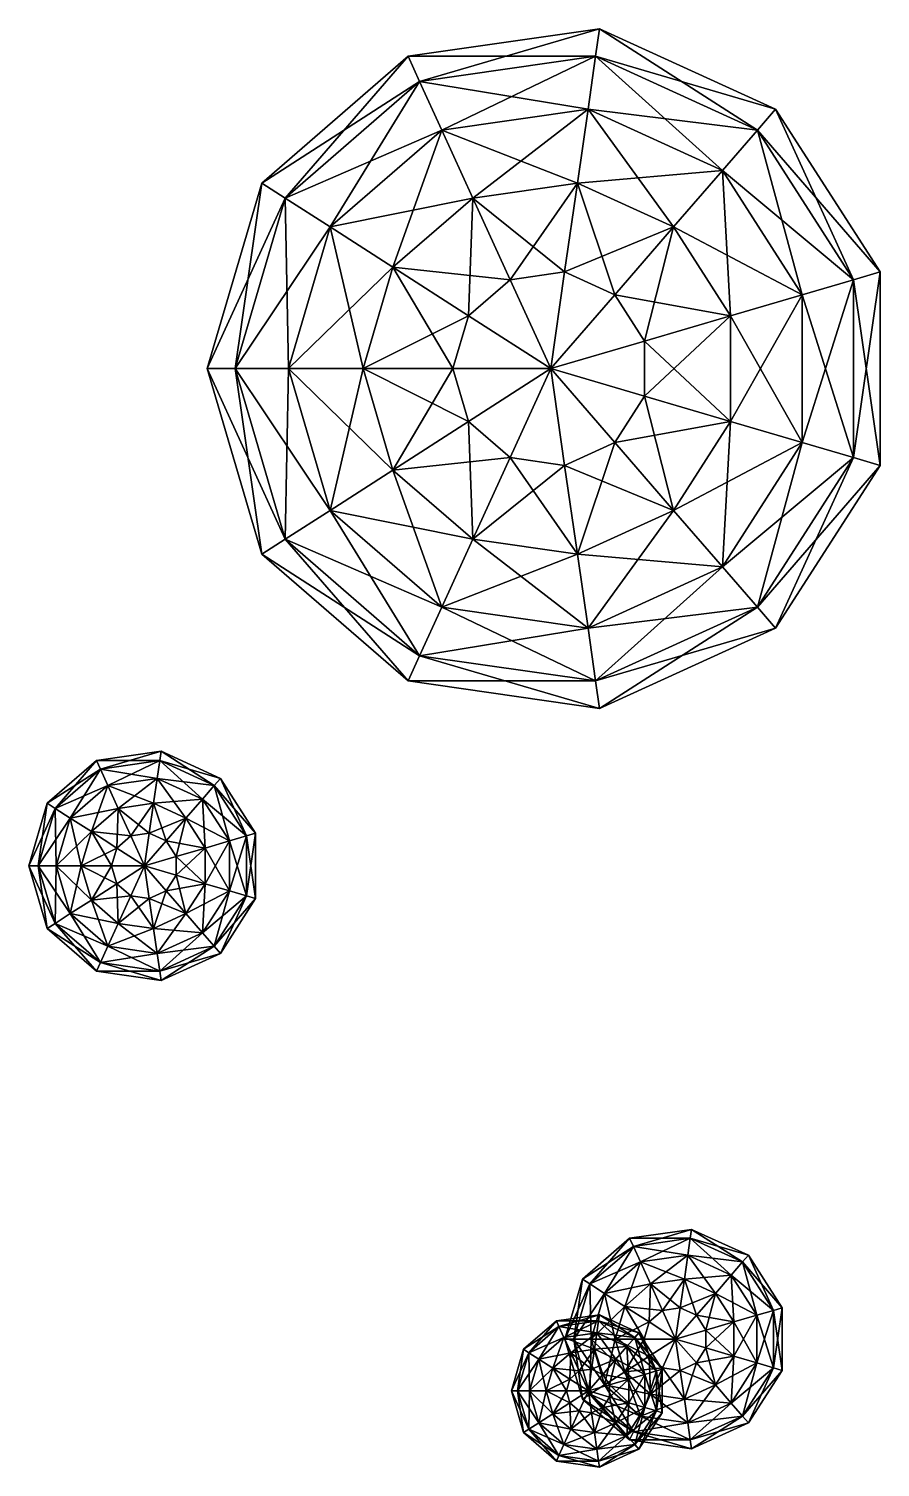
# Model space of a CAD drawing. Header units: metres. Extents: x -10.3 to 41.6, y -10.6 to 40.3.
# Drawn here: x 34.45 to 41.59, y -2.96 to 9.11 of the extents above; entities that cross this region are included whole.
import ezdxf

# ---------------------------------------------------------------- set-up
doc = ezdxf.new("R2010")
doc.units = ezdxf.units.M

msp = doc.modelspace()

# ---------------------------------------------------------------- meshes
at = {"layer": '4', "color": 3}
mesh = msp.add_polyface(dxfattribs=at)
corners = [(38.826, 6.259, -8.012), (38.006, 6.259, -7.894), (37.253, 6.259, -7.55), (36.627, 6.259, -7.008), (36.179, 6.259, -6.311), (35.946, 6.259, -5.517), (35.946, 6.259, -4.688), (36.179, 6.259, -3.894), (36.627, 6.259, -3.197), (37.253, 6.259, -2.654), (38.006, 6.259, -2.31), (38.826, 6.259, -2.192), (38.826, 6.259, -8.012), (38.136, 5.816, -7.894), (37.503, 5.408, -7.55), (36.976, 5.07, -7.008), (36.599, 4.828, -6.311), (36.403, 4.702, -5.517), (36.403, 4.702, -4.688), (36.599, 4.828, -3.894), (36.976, 5.07, -3.197), (37.503, 5.408, -2.654), (38.136, 5.816, -2.31), (38.826, 6.259, -2.192), (38.826, 6.259, -8.012), (38.485, 5.513, -7.894), (38.172, 4.828, -7.55), (37.912, 4.258, -7.008), (37.726, 3.851, -6.311), (37.63, 3.639, -5.517), (37.63, 3.639, -4.688), (37.726, 3.851, -3.894), (37.912, 4.258, -3.197), (38.172, 4.828, -2.654), (38.485, 5.513, -2.31), (38.826, 6.259, -2.192), (38.826, 6.259, -8.012), (38.943, 5.447, -7.894), (39.05, 4.702, -7.55), (39.139, 4.082, -7.008), (39.203, 3.639, -6.311), (39.236, 3.408, -5.517), (39.236, 3.408, -4.688), (39.203, 3.639, -3.894), (39.139, 4.082, -3.197), (39.05, 4.702, -2.654), (38.943, 5.447, -2.31), (38.826, 6.259, -2.192), (38.826, 6.259, -8.012), (39.363, 5.639, -7.894), (39.856, 5.07, -7.55), (40.266, 4.597, -7.008), (40.559, 4.258, -6.311), (40.712, 4.082, -5.517), (40.712, 4.082, -4.688), (40.559, 4.258, -3.894), (40.266, 4.597, -3.197), (39.856, 5.07, -2.654), (39.363, 5.639, -2.31), (38.826, 6.259, -2.192), (38.826, 6.259, -8.012), (39.613, 6.028, -7.894), (40.335, 5.816, -7.55), (40.936, 5.639, -7.008), (41.366, 5.513, -6.311), (41.59, 5.447, -5.517), (41.59, 5.447, -4.688), (41.366, 5.513, -3.894), (40.936, 5.639, -3.197), (40.335, 5.816, -2.654), (39.613, 6.028, -2.31), (38.826, 6.259, -2.192), (38.826, 6.259, -8.012), (39.613, 6.49, -7.894), (40.335, 6.702, -7.55), (40.936, 6.878, -7.008), (41.366, 7.005, -6.311), (41.59, 7.07, -5.517), (41.59, 7.07, -4.688), (41.366, 7.005, -3.894), (40.936, 6.878, -3.197), (40.335, 6.702, -2.654), (39.613, 6.49, -2.31), (38.826, 6.259, -2.192), (38.826, 6.259, -8.012), (39.363, 6.878, -7.894), (39.856, 7.448, -7.55), (40.266, 7.921, -7.008), (40.559, 8.259, -6.311), (40.712, 8.436, -5.517), (40.712, 8.436, -4.688), (40.559, 8.259, -3.894), (40.266, 7.921, -3.197), (39.856, 7.448, -2.654), (39.363, 6.878, -2.31), (38.826, 6.259, -2.192), (38.826, 6.259, -8.012), (38.943, 7.07, -7.894), (39.05, 7.816, -7.55), (39.139, 8.436, -7.008), (39.203, 8.879, -6.311), (39.236, 9.11, -5.517), (39.236, 9.11, -4.688), (39.203, 8.879, -3.894), (39.139, 8.436, -3.197), (39.05, 7.816, -2.654), (38.943, 7.07, -2.31), (38.826, 6.259, -2.192), (38.826, 6.259, -8.012), (38.485, 7.005, -7.894), (38.172, 7.69, -7.55), (37.912, 8.259, -7.008), (37.726, 8.667, -6.311), (37.63, 8.879, -5.517), (37.63, 8.879, -4.688), (37.726, 8.667, -3.894), (37.912, 8.259, -3.197), (38.172, 7.69, -2.654), (38.485, 7.005, -2.31), (38.826, 6.259, -2.192), (38.826, 6.259, -8.012), (38.136, 6.702, -7.894), (37.503, 7.109, -7.55), (36.976, 7.448, -7.008), (36.599, 7.69, -6.311), (36.403, 7.816, -5.517), (36.403, 7.816, -4.688), (36.599, 7.69, -3.894), (36.976, 7.448, -3.197), (37.503, 7.109, -2.654), (38.136, 6.702, -2.31), (38.826, 6.259, -2.192), (38.826, 6.259, -8.012), (38.006, 6.259, -7.894), (37.253, 6.259, -7.55), (36.627, 6.259, -7.008), (36.179, 6.259, -6.311), (35.946, 6.259, -5.517), (35.946, 6.259, -4.688), (36.179, 6.259, -3.894), (36.627, 6.259, -3.197), (37.253, 6.259, -2.654), (38.006, 6.259, -2.31), (38.826, 6.259, -2.192)]
mesh.append_faces([[corners[k] for k in face] for face in [(0, 12, 13), (1, 13, 14), (2, 14, 15), (3, 15, 16), (4, 16, 17), (5, 17, 18), (6, 18, 19), (7, 19, 20), (8, 20, 21), (9, 21, 22), (10, 22, 23), (12, 24, 25), (13, 25, 26), (14, 26, 27), (15, 27, 28), (16, 28, 29), (17, 29, 30), (18, 30, 31), (19, 31, 32), (20, 32, 33), (21, 33, 34), (22, 34, 35), (24, 36, 37), (25, 37, 38), (26, 38, 39), (27, 39, 40), (28, 40, 41), (29, 41, 42), (30, 42, 43), (31, 43, 44), (32, 44, 45), (33, 45, 46), (34, 46, 47), (36, 48, 49), (37, 49, 50), (38, 50, 51), (39, 51, 52), (40, 52, 53), (41, 53, 54), (42, 54, 55), (43, 55, 56), (44, 56, 57), (45, 57, 58), (46, 58, 59), (48, 60, 61), (49, 61, 62), (50, 62, 63), (51, 63, 64), (52, 64, 65), (53, 65, 66), (54, 66, 67), (55, 67, 68), (56, 68, 69), (57, 69, 70), (58, 70, 71), (60, 72, 73), (61, 73, 74), (62, 74, 75), (63, 75, 76), (64, 76, 77), (65, 77, 78), (66, 78, 79), (67, 79, 80), (68, 80, 81), (69, 81, 82), (70, 82, 83), (72, 84, 85), (73, 85, 86), (74, 86, 87), (75, 87, 88), (76, 88, 89), (77, 89, 90), (78, 90, 91), (79, 91, 92), (80, 92, 93), (81, 93, 94), (82, 94, 95), (84, 96, 97), (85, 97, 98), (86, 98, 99), (87, 99, 100), (88, 100, 101), (89, 101, 102), (90, 102, 103), (91, 103, 104), (92, 104, 105), (93, 105, 106), (94, 106, 107), (96, 108, 109), (97, 109, 110), (98, 110, 111), (99, 111, 112), (100, 112, 113), (101, 113, 114), (102, 114, 115), (103, 115, 116), (104, 116, 117), (105, 117, 118), (106, 118, 119), (108, 120, 121), (109, 121, 122), (110, 122, 123), (111, 123, 124), (112, 124, 125), (113, 125, 126), (114, 126, 127), (115, 127, 128), (116, 128, 129), (117, 129, 130), (118, 130, 131), (120, 132, 133), (121, 133, 134), (122, 134, 135), (123, 135, 136), (124, 136, 137), (125, 137, 138), (126, 138, 139), (127, 139, 140), (128, 140, 141), (129, 141, 142), (130, 142, 143), (0, 13, 1), (1, 14, 2), (2, 15, 3), (3, 16, 4), (4, 17, 5), (5, 18, 6), (6, 19, 7), (7, 20, 8), (8, 21, 9), (9, 22, 10), (10, 23, 11), (12, 25, 13), (13, 26, 14), (14, 27, 15), (15, 28, 16), (16, 29, 17), (17, 30, 18), (18, 31, 19), (19, 32, 20), (20, 33, 21), (21, 34, 22), (22, 35, 23), (24, 37, 25), (25, 38, 26), (26, 39, 27), (27, 40, 28), (28, 41, 29), (29, 42, 30), (30, 43, 31), (31, 44, 32), (32, 45, 33), (33, 46, 34), (34, 47, 35), (36, 49, 37), (37, 50, 38), (38, 51, 39), (39, 52, 40), (40, 53, 41), (41, 54, 42), (42, 55, 43), (43, 56, 44), (44, 57, 45), (45, 58, 46), (46, 59, 47), (48, 61, 49), (49, 62, 50), (50, 63, 51), (51, 64, 52), (52, 65, 53), (53, 66, 54), (54, 67, 55), (55, 68, 56), (56, 69, 57), (57, 70, 58), (58, 71, 59), (60, 73, 61), (61, 74, 62), (62, 75, 63), (63, 76, 64), (64, 77, 65), (65, 78, 66), (66, 79, 67), (67, 80, 68), (68, 81, 69), (69, 82, 70), (70, 83, 71), (72, 85, 73), (73, 86, 74), (74, 87, 75), (75, 88, 76), (76, 89, 77), (77, 90, 78), (78, 91, 79), (79, 92, 80), (80, 93, 81), (81, 94, 82), (82, 95, 83), (84, 97, 85), (85, 98, 86), (86, 99, 87), (87, 100, 88), (88, 101, 89), (89, 102, 90), (90, 103, 91), (91, 104, 92), (92, 105, 93), (93, 106, 94), (94, 107, 95), (96, 109, 97), (97, 110, 98), (98, 111, 99), (99, 112, 100), (100, 113, 101), (101, 114, 102), (102, 115, 103), (103, 116, 104), (104, 117, 105), (105, 118, 106), (106, 119, 107), (108, 121, 109), (109, 122, 110), (110, 123, 111), (111, 124, 112), (112, 125, 113), (113, 126, 114), (114, 127, 115), (115, 128, 116), (116, 129, 117), (117, 130, 118), (118, 131, 119), (120, 133, 121), (121, 134, 122), (122, 135, 123), (123, 136, 124), (124, 137, 125), (125, 138, 126), (126, 139, 127), (127, 140, 128), (128, 141, 129), (129, 142, 130), (130, 143, 131)]], dxfattribs={"color": 3})
mesh = msp.add_polyface(dxfattribs=at)
corners = [(35.42, 2.088, -6.811), (35.143, 2.088, -6.771), (34.889, 2.088, -6.655), (34.678, 2.088, -6.472), (34.527, 2.088, -6.237), (34.449, 2.088, -5.969), (34.449, 2.088, -5.69), (34.527, 2.088, -5.422), (34.678, 2.088, -5.187), (34.889, 2.088, -5.004), (35.143, 2.088, -4.889), (35.42, 2.088, -4.849), (35.42, 2.088, -6.811), (35.187, 1.938, -6.771), (34.974, 1.801, -6.655), (34.796, 1.687, -6.472), (34.669, 1.605, -6.237), (34.603, 1.563, -5.969), (34.603, 1.563, -5.69), (34.669, 1.605, -5.422), (34.796, 1.687, -5.187), (34.974, 1.801, -5.004), (35.187, 1.938, -4.889), (35.42, 2.088, -4.849), (35.42, 2.088, -6.811), (35.305, 1.836, -6.771), (35.199, 1.605, -6.655), (35.112, 1.413, -6.472), (35.049, 1.276, -6.237), (35.016, 1.205, -5.969), (35.016, 1.205, -5.69), (35.049, 1.276, -5.422), (35.112, 1.413, -5.187), (35.199, 1.605, -5.004), (35.305, 1.836, -4.889), (35.42, 2.088, -4.849), (35.42, 2.088, -6.811), (35.459, 1.814, -6.771), (35.495, 1.563, -6.655), (35.525, 1.354, -6.472), (35.547, 1.205, -6.237), (35.558, 1.127, -5.969), (35.558, 1.127, -5.69), (35.547, 1.205, -5.422), (35.525, 1.354, -5.187), (35.495, 1.563, -5.004), (35.459, 1.814, -4.889), (35.42, 2.088, -4.849), (35.42, 2.088, -6.811), (35.601, 1.879, -6.771), (35.767, 1.687, -6.655), (35.905, 1.527, -6.472), (36.004, 1.413, -6.237), (36.056, 1.354, -5.969), (36.056, 1.354, -5.69), (36.004, 1.413, -5.422), (35.905, 1.527, -5.187), (35.767, 1.687, -5.004), (35.601, 1.879, -4.889), (35.42, 2.088, -4.849), (35.42, 2.088, -6.811), (35.685, 2.01, -6.771), (35.929, 1.938, -6.655), (36.131, 1.879, -6.472), (36.276, 1.836, -6.237), (36.351, 1.814, -5.969), (36.351, 1.814, -5.69), (36.276, 1.836, -5.422), (36.131, 1.879, -5.187), (35.929, 1.938, -5.004), (35.685, 2.01, -4.889), (35.42, 2.088, -4.849), (35.42, 2.088, -6.811), (35.685, 2.166, -6.771), (35.929, 2.237, -6.655), (36.131, 2.297, -6.472), (36.276, 2.339, -6.237), (36.351, 2.361, -5.969), (36.351, 2.361, -5.69), (36.276, 2.339, -5.422), (36.131, 2.297, -5.187), (35.929, 2.237, -5.004), (35.685, 2.166, -4.889), (35.42, 2.088, -4.849), (35.42, 2.088, -6.811), (35.601, 2.297, -6.771), (35.767, 2.489, -6.655), (35.905, 2.648, -6.472), (36.004, 2.762, -6.237), (36.056, 2.822, -5.969), (36.056, 2.822, -5.69), (36.004, 2.762, -5.422), (35.905, 2.648, -5.187), (35.767, 2.489, -5.004), (35.601, 2.297, -4.889), (35.42, 2.088, -4.849), (35.42, 2.088, -6.811), (35.459, 2.361, -6.771), (35.495, 2.613, -6.655), (35.525, 2.822, -6.472), (35.547, 2.971, -6.237), (35.558, 3.049, -5.969), (35.558, 3.049, -5.69), (35.547, 2.971, -5.422), (35.525, 2.822, -5.187), (35.495, 2.613, -5.004), (35.459, 2.361, -4.889), (35.42, 2.088, -4.849), (35.42, 2.088, -6.811), (35.305, 2.339, -6.771), (35.199, 2.57, -6.655), (35.112, 2.762, -6.472), (35.049, 2.899, -6.237), (35.016, 2.971, -5.969), (35.016, 2.971, -5.69), (35.049, 2.899, -5.422), (35.112, 2.762, -5.187), (35.199, 2.57, -5.004), (35.305, 2.339, -4.889), (35.42, 2.088, -4.849), (35.42, 2.088, -6.811), (35.187, 2.237, -6.771), (34.974, 2.375, -6.655), (34.796, 2.489, -6.472), (34.669, 2.57, -6.237), (34.603, 2.613, -5.969), (34.603, 2.613, -5.69), (34.669, 2.57, -5.422), (34.796, 2.489, -5.187), (34.974, 2.375, -5.004), (35.187, 2.237, -4.889), (35.42, 2.088, -4.849), (35.42, 2.088, -6.811), (35.143, 2.088, -6.771), (34.889, 2.088, -6.655), (34.678, 2.088, -6.472), (34.527, 2.088, -6.237), (34.449, 2.088, -5.969), (34.449, 2.088, -5.69), (34.527, 2.088, -5.422), (34.678, 2.088, -5.187), (34.889, 2.088, -5.004), (35.143, 2.088, -4.889), (35.42, 2.088, -4.849)]
mesh.append_faces([[corners[k] for k in face] for face in [(0, 12, 13), (1, 13, 14), (2, 14, 15), (3, 15, 16), (4, 16, 17), (5, 17, 18), (6, 18, 19), (7, 19, 20), (8, 20, 21), (9, 21, 22), (10, 22, 23), (12, 24, 25), (13, 25, 26), (14, 26, 27), (15, 27, 28), (16, 28, 29), (17, 29, 30), (18, 30, 31), (19, 31, 32), (20, 32, 33), (21, 33, 34), (22, 34, 35), (24, 36, 37), (25, 37, 38), (26, 38, 39), (27, 39, 40), (28, 40, 41), (29, 41, 42), (30, 42, 43), (31, 43, 44), (32, 44, 45), (33, 45, 46), (34, 46, 47), (36, 48, 49), (37, 49, 50), (38, 50, 51), (39, 51, 52), (40, 52, 53), (41, 53, 54), (42, 54, 55), (43, 55, 56), (44, 56, 57), (45, 57, 58), (46, 58, 59), (48, 60, 61), (49, 61, 62), (50, 62, 63), (51, 63, 64), (52, 64, 65), (53, 65, 66), (54, 66, 67), (55, 67, 68), (56, 68, 69), (57, 69, 70), (58, 70, 71), (60, 72, 73), (61, 73, 74), (62, 74, 75), (63, 75, 76), (64, 76, 77), (65, 77, 78), (66, 78, 79), (67, 79, 80), (68, 80, 81), (69, 81, 82), (70, 82, 83), (72, 84, 85), (73, 85, 86), (74, 86, 87), (75, 87, 88), (76, 88, 89), (77, 89, 90), (78, 90, 91), (79, 91, 92), (80, 92, 93), (81, 93, 94), (82, 94, 95), (84, 96, 97), (85, 97, 98), (86, 98, 99), (87, 99, 100), (88, 100, 101), (89, 101, 102), (90, 102, 103), (91, 103, 104), (92, 104, 105), (93, 105, 106), (94, 106, 107), (96, 108, 109), (97, 109, 110), (98, 110, 111), (99, 111, 112), (100, 112, 113), (101, 113, 114), (102, 114, 115), (103, 115, 116), (104, 116, 117), (105, 117, 118), (106, 118, 119), (108, 120, 121), (109, 121, 122), (110, 122, 123), (111, 123, 124), (112, 124, 125), (113, 125, 126), (114, 126, 127), (115, 127, 128), (116, 128, 129), (117, 129, 130), (118, 130, 131), (120, 132, 133), (121, 133, 134), (122, 134, 135), (123, 135, 136), (124, 136, 137), (125, 137, 138), (126, 138, 139), (127, 139, 140), (128, 140, 141), (129, 141, 142), (130, 142, 143), (0, 13, 1), (1, 14, 2), (2, 15, 3), (3, 16, 4), (4, 17, 5), (5, 18, 6), (6, 19, 7), (7, 20, 8), (8, 21, 9), (9, 22, 10), (10, 23, 11), (12, 25, 13), (13, 26, 14), (14, 27, 15), (15, 28, 16), (16, 29, 17), (17, 30, 18), (18, 31, 19), (19, 32, 20), (20, 33, 21), (21, 34, 22), (22, 35, 23), (24, 37, 25), (25, 38, 26), (26, 39, 27), (27, 40, 28), (28, 41, 29), (29, 42, 30), (30, 43, 31), (31, 44, 32), (32, 45, 33), (33, 46, 34), (34, 47, 35), (36, 49, 37), (37, 50, 38), (38, 51, 39), (39, 52, 40), (40, 53, 41), (41, 54, 42), (42, 55, 43), (43, 56, 44), (44, 57, 45), (45, 58, 46), (46, 59, 47), (48, 61, 49), (49, 62, 50), (50, 63, 51), (51, 64, 52), (52, 65, 53), (53, 66, 54), (54, 67, 55), (55, 68, 56), (56, 69, 57), (57, 70, 58), (58, 71, 59), (60, 73, 61), (61, 74, 62), (62, 75, 63), (63, 76, 64), (64, 77, 65), (65, 78, 66), (66, 79, 67), (67, 80, 68), (68, 81, 69), (69, 82, 70), (70, 83, 71), (72, 85, 73), (73, 86, 74), (74, 87, 75), (75, 88, 76), (76, 89, 77), (77, 90, 78), (78, 91, 79), (79, 92, 80), (80, 93, 81), (81, 94, 82), (82, 95, 83), (84, 97, 85), (85, 98, 86), (86, 99, 87), (87, 100, 88), (88, 101, 89), (89, 102, 90), (90, 103, 91), (91, 104, 92), (92, 105, 93), (93, 106, 94), (94, 107, 95), (96, 109, 97), (97, 110, 98), (98, 111, 99), (99, 112, 100), (100, 113, 101), (101, 114, 102), (102, 115, 103), (103, 116, 104), (104, 117, 105), (105, 118, 106), (106, 119, 107), (108, 121, 109), (109, 122, 110), (110, 123, 111), (111, 124, 112), (112, 125, 113), (113, 126, 114), (114, 127, 115), (115, 128, 116), (116, 129, 117), (117, 130, 118), (118, 131, 119), (120, 133, 121), (121, 134, 122), (122, 135, 123), (123, 136, 124), (124, 137, 125), (125, 138, 126), (126, 139, 127), (127, 140, 128), (128, 141, 129), (129, 142, 130), (130, 143, 131)]], dxfattribs={"color": 3})
mesh = msp.add_polyface(dxfattribs=at)
corners = [(39.874, -1.882, 5.054), (39.61, -1.882, 5.092), (39.366, -1.882, 5.204), (39.164, -1.882, 5.379), (39.019, -1.882, 5.604), (38.944, -1.882, 5.861), (38.944, -1.882, 6.128), (39.019, -1.882, 6.385), (39.164, -1.882, 6.61), (39.366, -1.882, 6.785), (39.61, -1.882, 6.896), (39.874, -1.882, 6.934), (39.874, -1.882, 5.054), (39.652, -2.025, 5.092), (39.447, -2.156, 5.204), (39.277, -2.266, 5.379), (39.155, -2.344, 5.604), (39.092, -2.385, 5.861), (39.092, -2.385, 6.128), (39.155, -2.344, 6.385), (39.277, -2.266, 6.61), (39.447, -2.156, 6.785), (39.652, -2.025, 6.896), (39.874, -1.882, 6.934), (39.874, -1.882, 5.054), (39.764, -2.122, 5.092), (39.663, -2.344, 5.204), (39.579, -2.528, 5.379), (39.519, -2.659, 5.604), (39.488, -2.728, 5.861), (39.488, -2.728, 6.128), (39.519, -2.659, 6.385), (39.579, -2.528, 6.61), (39.663, -2.344, 6.785), (39.764, -2.122, 6.896), (39.874, -1.882, 6.934), (39.874, -1.882, 5.054), (39.912, -2.144, 5.092), (39.947, -2.385, 5.204), (39.975, -2.585, 5.379), (39.996, -2.728, 5.604), (40.007, -2.802, 5.861), (40.007, -2.802, 6.128), (39.996, -2.728, 6.385), (39.975, -2.585, 6.61), (39.947, -2.385, 6.785), (39.912, -2.144, 6.896), (39.874, -1.882, 6.934), (39.874, -1.882, 5.054), (40.048, -2.082, 5.092), (40.207, -2.266, 5.204), (40.339, -2.418, 5.379), (40.434, -2.528, 5.604), (40.484, -2.585, 5.861), (40.484, -2.585, 6.128), (40.434, -2.528, 6.385), (40.339, -2.418, 6.61), (40.207, -2.266, 6.785), (40.048, -2.082, 6.896), (39.874, -1.882, 6.934), (39.874, -1.882, 5.054), (40.128, -1.956, 5.092), (40.362, -2.025, 5.204), (40.556, -2.082, 5.379), (40.695, -2.122, 5.604), (40.767, -2.144, 5.861), (40.767, -2.144, 6.128), (40.695, -2.122, 6.385), (40.556, -2.082, 6.61), (40.362, -2.025, 6.785), (40.128, -1.956, 6.896), (39.874, -1.882, 6.934), (39.874, -1.882, 5.054), (40.128, -1.807, 5.092), (40.362, -1.738, 5.204), (40.556, -1.681, 5.379), (40.695, -1.641, 5.604), (40.767, -1.619, 5.861), (40.767, -1.619, 6.128), (40.695, -1.641, 6.385), (40.556, -1.681, 6.61), (40.362, -1.738, 6.785), (40.128, -1.807, 6.896), (39.874, -1.882, 6.934), (39.874, -1.882, 5.054), (40.048, -1.681, 5.092), (40.207, -1.498, 5.204), (40.339, -1.345, 5.379), (40.434, -1.235, 5.604), (40.484, -1.178, 5.861), (40.484, -1.178, 6.128), (40.434, -1.235, 6.385), (40.339, -1.345, 6.61), (40.207, -1.498, 6.785), (40.048, -1.681, 6.896), (39.874, -1.882, 6.934), (39.874, -1.882, 5.054), (39.912, -1.619, 5.092), (39.947, -1.379, 5.204), (39.975, -1.178, 5.379), (39.996, -1.035, 5.604), (40.007, -0.961, 5.861), (40.007, -0.961, 6.128), (39.996, -1.035, 6.385), (39.975, -1.178, 6.61), (39.947, -1.379, 6.785), (39.912, -1.619, 6.896), (39.874, -1.882, 6.934), (39.874, -1.882, 5.054), (39.764, -1.641, 5.092), (39.663, -1.419, 5.204), (39.579, -1.235, 5.379), (39.519, -1.104, 5.604), (39.488, -1.035, 5.861), (39.488, -1.035, 6.128), (39.519, -1.104, 6.385), (39.579, -1.235, 6.61), (39.663, -1.419, 6.785), (39.764, -1.641, 6.896), (39.874, -1.882, 6.934), (39.874, -1.882, 5.054), (39.652, -1.738, 5.092), (39.447, -1.607, 5.204), (39.277, -1.498, 5.379), (39.155, -1.419, 5.604), (39.092, -1.379, 5.861), (39.092, -1.379, 6.128), (39.155, -1.419, 6.385), (39.277, -1.498, 6.61), (39.447, -1.607, 6.785), (39.652, -1.738, 6.896), (39.874, -1.882, 6.934), (39.874, -1.882, 5.054), (39.61, -1.882, 5.092), (39.366, -1.882, 5.204), (39.164, -1.882, 5.379), (39.019, -1.882, 5.604), (38.944, -1.882, 5.861), (38.944, -1.882, 6.128), (39.019, -1.882, 6.385), (39.164, -1.882, 6.61), (39.366, -1.882, 6.785), (39.61, -1.882, 6.896), (39.874, -1.882, 6.934)]
mesh.append_faces([[corners[k] for k in face] for face in [(0, 12, 13), (1, 13, 14), (2, 14, 15), (3, 15, 16), (4, 16, 17), (5, 17, 18), (6, 18, 19), (7, 19, 20), (8, 20, 21), (9, 21, 22), (10, 22, 23), (12, 24, 25), (13, 25, 26), (14, 26, 27), (15, 27, 28), (16, 28, 29), (17, 29, 30), (18, 30, 31), (19, 31, 32), (20, 32, 33), (21, 33, 34), (22, 34, 35), (24, 36, 37), (25, 37, 38), (26, 38, 39), (27, 39, 40), (28, 40, 41), (29, 41, 42), (30, 42, 43), (31, 43, 44), (32, 44, 45), (33, 45, 46), (34, 46, 47), (36, 48, 49), (37, 49, 50), (38, 50, 51), (39, 51, 52), (40, 52, 53), (41, 53, 54), (42, 54, 55), (43, 55, 56), (44, 56, 57), (45, 57, 58), (46, 58, 59), (48, 60, 61), (49, 61, 62), (50, 62, 63), (51, 63, 64), (52, 64, 65), (53, 65, 66), (54, 66, 67), (55, 67, 68), (56, 68, 69), (57, 69, 70), (58, 70, 71), (60, 72, 73), (61, 73, 74), (62, 74, 75), (63, 75, 76), (64, 76, 77), (65, 77, 78), (66, 78, 79), (67, 79, 80), (68, 80, 81), (69, 81, 82), (70, 82, 83), (72, 84, 85), (73, 85, 86), (74, 86, 87), (75, 87, 88), (76, 88, 89), (77, 89, 90), (78, 90, 91), (79, 91, 92), (80, 92, 93), (81, 93, 94), (82, 94, 95), (84, 96, 97), (85, 97, 98), (86, 98, 99), (87, 99, 100), (88, 100, 101), (89, 101, 102), (90, 102, 103), (91, 103, 104), (92, 104, 105), (93, 105, 106), (94, 106, 107), (96, 108, 109), (97, 109, 110), (98, 110, 111), (99, 111, 112), (100, 112, 113), (101, 113, 114), (102, 114, 115), (103, 115, 116), (104, 116, 117), (105, 117, 118), (106, 118, 119), (108, 120, 121), (109, 121, 122), (110, 122, 123), (111, 123, 124), (112, 124, 125), (113, 125, 126), (114, 126, 127), (115, 127, 128), (116, 128, 129), (117, 129, 130), (118, 130, 131), (120, 132, 133), (121, 133, 134), (122, 134, 135), (123, 135, 136), (124, 136, 137), (125, 137, 138), (126, 138, 139), (127, 139, 140), (128, 140, 141), (129, 141, 142), (130, 142, 143), (0, 13, 1), (1, 14, 2), (2, 15, 3), (3, 16, 4), (4, 17, 5), (5, 18, 6), (6, 19, 7), (7, 20, 8), (8, 21, 9), (9, 22, 10), (10, 23, 11), (12, 25, 13), (13, 26, 14), (14, 27, 15), (15, 28, 16), (16, 29, 17), (17, 30, 18), (18, 31, 19), (19, 32, 20), (20, 33, 21), (21, 34, 22), (22, 35, 23), (24, 37, 25), (25, 38, 26), (26, 39, 27), (27, 40, 28), (28, 41, 29), (29, 42, 30), (30, 43, 31), (31, 44, 32), (32, 45, 33), (33, 46, 34), (34, 47, 35), (36, 49, 37), (37, 50, 38), (38, 51, 39), (39, 52, 40), (40, 53, 41), (41, 54, 42), (42, 55, 43), (43, 56, 44), (44, 57, 45), (45, 58, 46), (46, 59, 47), (48, 61, 49), (49, 62, 50), (50, 63, 51), (51, 64, 52), (52, 65, 53), (53, 66, 54), (54, 67, 55), (55, 68, 56), (56, 69, 57), (57, 70, 58), (58, 71, 59), (60, 73, 61), (61, 74, 62), (62, 75, 63), (63, 76, 64), (64, 77, 65), (65, 78, 66), (66, 79, 67), (67, 80, 68), (68, 81, 69), (69, 82, 70), (70, 83, 71), (72, 85, 73), (73, 86, 74), (74, 87, 75), (75, 88, 76), (76, 89, 77), (77, 90, 78), (78, 91, 79), (79, 92, 80), (80, 93, 81), (81, 94, 82), (82, 95, 83), (84, 97, 85), (85, 98, 86), (86, 99, 87), (87, 100, 88), (88, 101, 89), (89, 102, 90), (90, 103, 91), (91, 104, 92), (92, 105, 93), (93, 106, 94), (94, 107, 95), (96, 109, 97), (97, 110, 98), (98, 111, 99), (99, 112, 100), (100, 113, 101), (101, 114, 102), (102, 115, 103), (103, 116, 104), (104, 117, 105), (105, 118, 106), (106, 119, 107), (108, 121, 109), (109, 122, 110), (110, 123, 111), (111, 124, 112), (112, 125, 113), (113, 126, 114), (114, 127, 115), (115, 128, 116), (116, 129, 117), (117, 130, 118), (118, 131, 119), (120, 133, 121), (121, 134, 122), (122, 135, 123), (123, 136, 124), (124, 137, 125), (125, 138, 126), (126, 139, 127), (127, 140, 128), (128, 141, 129), (129, 142, 130), (130, 143, 131)]], dxfattribs={"color": 3})
mesh = msp.add_polyface(dxfattribs=at)
corners = [(39.142, -2.317, -5.247), (38.958, -2.317, -5.22), (38.789, -2.317, -5.143), (38.649, -2.317, -5.021), (38.548, -2.317, -4.865), (38.496, -2.317, -4.687), (38.496, -2.317, -4.501), (38.548, -2.317, -4.322), (38.649, -2.317, -4.166), (38.789, -2.317, -4.044), (38.958, -2.317, -3.967), (39.142, -2.317, -3.941), (39.142, -2.317, -5.247), (38.987, -2.416, -5.22), (38.845, -2.508, -5.143), (38.727, -2.584, -5.021), (38.642, -2.638, -4.865), (38.598, -2.666, -4.687), (38.598, -2.666, -4.501), (38.642, -2.638, -4.322), (38.727, -2.584, -4.166), (38.845, -2.508, -4.044), (38.987, -2.416, -3.967), (39.142, -2.317, -3.941), (39.142, -2.317, -5.247), (39.066, -2.484, -5.22), (38.996, -2.638, -5.143), (38.937, -2.766, -5.021), (38.895, -2.857, -4.865), (38.874, -2.905, -4.687), (38.874, -2.905, -4.501), (38.895, -2.857, -4.322), (38.937, -2.766, -4.166), (38.996, -2.638, -4.044), (39.066, -2.484, -3.967), (39.142, -2.317, -3.941), (39.142, -2.317, -5.247), (39.168, -2.499, -5.22), (39.192, -2.666, -5.143), (39.212, -2.805, -5.021), (39.227, -2.905, -4.865), (39.234, -2.957, -4.687), (39.234, -2.957, -4.501), (39.227, -2.905, -4.322), (39.212, -2.805, -4.166), (39.192, -2.666, -4.044), (39.168, -2.499, -3.967), (39.142, -2.317, -3.941), (39.142, -2.317, -5.247), (39.263, -2.456, -5.22), (39.373, -2.584, -5.143), (39.465, -2.69, -5.021), (39.531, -2.766, -4.865), (39.566, -2.805, -4.687), (39.566, -2.805, -4.501), (39.531, -2.766, -4.322), (39.465, -2.69, -4.166), (39.373, -2.584, -4.044), (39.263, -2.456, -3.967), (39.142, -2.317, -3.941), (39.142, -2.317, -5.247), (39.319, -2.369, -5.22), (39.481, -2.416, -5.143), (39.616, -2.456, -5.021), (39.712, -2.484, -4.865), (39.762, -2.499, -4.687), (39.762, -2.499, -4.501), (39.712, -2.484, -4.322), (39.616, -2.456, -4.166), (39.481, -2.416, -4.044), (39.319, -2.369, -3.967), (39.142, -2.317, -3.941), (39.142, -2.317, -5.247), (39.319, -2.265, -5.22), (39.481, -2.217, -5.143), (39.616, -2.178, -5.021), (39.712, -2.149, -4.865), (39.762, -2.135, -4.687), (39.762, -2.135, -4.501), (39.712, -2.149, -4.322), (39.616, -2.178, -4.166), (39.481, -2.217, -4.044), (39.319, -2.265, -3.967), (39.142, -2.317, -3.941), (39.142, -2.317, -5.247), (39.263, -2.178, -5.22), (39.373, -2.05, -5.143), (39.465, -1.944, -5.021), (39.531, -1.868, -4.865), (39.566, -1.828, -4.687), (39.566, -1.828, -4.501), (39.531, -1.868, -4.322), (39.465, -1.944, -4.166), (39.373, -2.05, -4.044), (39.263, -2.178, -3.967), (39.142, -2.317, -3.941), (39.142, -2.317, -5.247), (39.168, -2.135, -5.22), (39.192, -1.967, -5.143), (39.212, -1.828, -5.021), (39.227, -1.729, -4.865), (39.234, -1.677, -4.687), (39.234, -1.677, -4.501), (39.227, -1.729, -4.322), (39.212, -1.828, -4.166), (39.192, -1.967, -4.044), (39.168, -2.135, -3.967), (39.142, -2.317, -3.941), (39.142, -2.317, -5.247), (39.066, -2.149, -5.22), (38.996, -1.996, -5.143), (38.937, -1.868, -5.021), (38.895, -1.776, -4.865), (38.874, -1.729, -4.687), (38.874, -1.729, -4.501), (38.895, -1.776, -4.322), (38.937, -1.868, -4.166), (38.996, -1.996, -4.044), (39.066, -2.149, -3.967), (39.142, -2.317, -3.941), (39.142, -2.317, -5.247), (38.987, -2.217, -5.22), (38.845, -2.126, -5.143), (38.727, -2.05, -5.021), (38.642, -1.996, -4.865), (38.598, -1.967, -4.687), (38.598, -1.967, -4.501), (38.642, -1.996, -4.322), (38.727, -2.05, -4.166), (38.845, -2.126, -4.044), (38.987, -2.217, -3.967), (39.142, -2.317, -3.941), (39.142, -2.317, -5.247), (38.958, -2.317, -5.22), (38.789, -2.317, -5.143), (38.649, -2.317, -5.021), (38.548, -2.317, -4.865), (38.496, -2.317, -4.687), (38.496, -2.317, -4.501), (38.548, -2.317, -4.322), (38.649, -2.317, -4.166), (38.789, -2.317, -4.044), (38.958, -2.317, -3.967), (39.142, -2.317, -3.941)]
mesh.append_faces([[corners[k] for k in face] for face in [(0, 12, 13), (1, 13, 14), (2, 14, 15), (3, 15, 16), (4, 16, 17), (5, 17, 18), (6, 18, 19), (7, 19, 20), (8, 20, 21), (9, 21, 22), (10, 22, 23), (12, 24, 25), (13, 25, 26), (14, 26, 27), (15, 27, 28), (16, 28, 29), (17, 29, 30), (18, 30, 31), (19, 31, 32), (20, 32, 33), (21, 33, 34), (22, 34, 35), (24, 36, 37), (25, 37, 38), (26, 38, 39), (27, 39, 40), (28, 40, 41), (29, 41, 42), (30, 42, 43), (31, 43, 44), (32, 44, 45), (33, 45, 46), (34, 46, 47), (36, 48, 49), (37, 49, 50), (38, 50, 51), (39, 51, 52), (40, 52, 53), (41, 53, 54), (42, 54, 55), (43, 55, 56), (44, 56, 57), (45, 57, 58), (46, 58, 59), (48, 60, 61), (49, 61, 62), (50, 62, 63), (51, 63, 64), (52, 64, 65), (53, 65, 66), (54, 66, 67), (55, 67, 68), (56, 68, 69), (57, 69, 70), (58, 70, 71), (60, 72, 73), (61, 73, 74), (62, 74, 75), (63, 75, 76), (64, 76, 77), (65, 77, 78), (66, 78, 79), (67, 79, 80), (68, 80, 81), (69, 81, 82), (70, 82, 83), (72, 84, 85), (73, 85, 86), (74, 86, 87), (75, 87, 88), (76, 88, 89), (77, 89, 90), (78, 90, 91), (79, 91, 92), (80, 92, 93), (81, 93, 94), (82, 94, 95), (84, 96, 97), (85, 97, 98), (86, 98, 99), (87, 99, 100), (88, 100, 101), (89, 101, 102), (90, 102, 103), (91, 103, 104), (92, 104, 105), (93, 105, 106), (94, 106, 107), (96, 108, 109), (97, 109, 110), (98, 110, 111), (99, 111, 112), (100, 112, 113), (101, 113, 114), (102, 114, 115), (103, 115, 116), (104, 116, 117), (105, 117, 118), (106, 118, 119), (108, 120, 121), (109, 121, 122), (110, 122, 123), (111, 123, 124), (112, 124, 125), (113, 125, 126), (114, 126, 127), (115, 127, 128), (116, 128, 129), (117, 129, 130), (118, 130, 131), (120, 132, 133), (121, 133, 134), (122, 134, 135), (123, 135, 136), (124, 136, 137), (125, 137, 138), (126, 138, 139), (127, 139, 140), (128, 140, 141), (129, 141, 142), (130, 142, 143), (0, 13, 1), (1, 14, 2), (2, 15, 3), (3, 16, 4), (4, 17, 5), (5, 18, 6), (6, 19, 7), (7, 20, 8), (8, 21, 9), (9, 22, 10), (10, 23, 11), (12, 25, 13), (13, 26, 14), (14, 27, 15), (15, 28, 16), (16, 29, 17), (17, 30, 18), (18, 31, 19), (19, 32, 20), (20, 33, 21), (21, 34, 22), (22, 35, 23), (24, 37, 25), (25, 38, 26), (26, 39, 27), (27, 40, 28), (28, 41, 29), (29, 42, 30), (30, 43, 31), (31, 44, 32), (32, 45, 33), (33, 46, 34), (34, 47, 35), (36, 49, 37), (37, 50, 38), (38, 51, 39), (39, 52, 40), (40, 53, 41), (41, 54, 42), (42, 55, 43), (43, 56, 44), (44, 57, 45), (45, 58, 46), (46, 59, 47), (48, 61, 49), (49, 62, 50), (50, 63, 51), (51, 64, 52), (52, 65, 53), (53, 66, 54), (54, 67, 55), (55, 68, 56), (56, 69, 57), (57, 70, 58), (58, 71, 59), (60, 73, 61), (61, 74, 62), (62, 75, 63), (63, 76, 64), (64, 77, 65), (65, 78, 66), (66, 79, 67), (67, 80, 68), (68, 81, 69), (69, 82, 70), (70, 83, 71), (72, 85, 73), (73, 86, 74), (74, 87, 75), (75, 88, 76), (76, 89, 77), (77, 90, 78), (78, 91, 79), (79, 92, 80), (80, 93, 81), (81, 94, 82), (82, 95, 83), (84, 97, 85), (85, 98, 86), (86, 99, 87), (87, 100, 88), (88, 101, 89), (89, 102, 90), (90, 103, 91), (91, 104, 92), (92, 105, 93), (93, 106, 94), (94, 107, 95), (96, 109, 97), (97, 110, 98), (98, 111, 99), (99, 112, 100), (100, 113, 101), (101, 114, 102), (102, 115, 103), (103, 116, 104), (104, 117, 105), (105, 118, 106), (106, 119, 107), (108, 121, 109), (109, 122, 110), (110, 123, 111), (111, 124, 112), (112, 125, 113), (113, 126, 114), (114, 127, 115), (115, 128, 116), (116, 129, 117), (117, 130, 118), (118, 131, 119), (120, 133, 121), (121, 134, 122), (122, 135, 123), (123, 136, 124), (124, 137, 125), (125, 138, 126), (126, 139, 127), (127, 140, 128), (128, 141, 129), (129, 142, 130), (130, 143, 131)]], dxfattribs={"color": 3})

doc.saveas('drawing.dxf')
